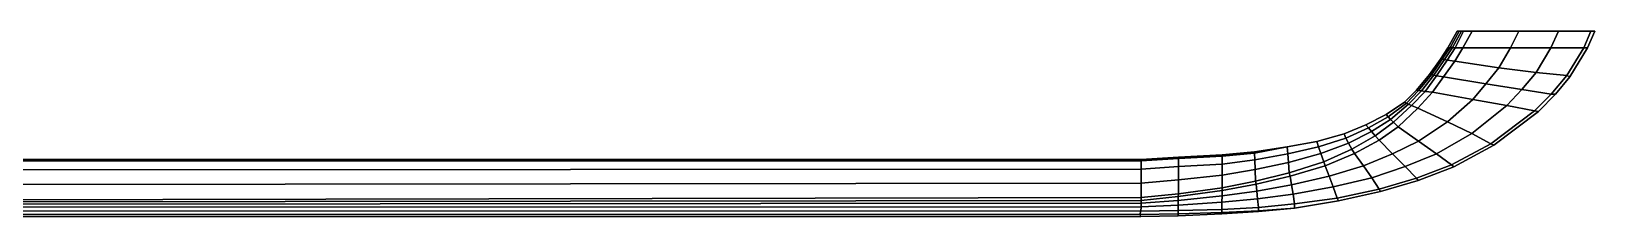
# Model space of a CAD drawing. Extents: x -238 to 238, y -28 to 0.
# Drawn here: x 5 to 238, y -27.6 to 0 of the extents above; entities that cross this region are included whole.
import ezdxf

# ---------------------------------------------------------------- set-up
doc = ezdxf.new("R2010")
doc.units = 0
doc.layers.add('METAL', color=5, linetype='CONTINUOUS')

msp = doc.modelspace()

# ---------------------------------------------------------------- meshes
at = {"layer": 'METAL'}
mesh = msp.add_polyface(dxfattribs=at)
corners = [(217.2, -2.46, 4.61), (216.03, -4.3, 4.63), (217.17, -4.45, 4.44), (218.38, -2.46, 4.42), (214.45, -6.63, 4.63), (215.5, -6.77, 4.45), (212.75, -8.98, 4.64), (213.84, -9.08, 4.46), (217.84, 0, 2.33), (217.52, -0.01, 0.83), (216.11, -2.46, 0.97), (216.47, -2.44, 2.31), (215.04, -4.15, 1.07), (215.3, -4.17, 2.47), (213.4, -6.46, 1.07), (213.67, -6.49, 2.47), (211.44, -8.78, 1.07), (211.76, -8.83, 2.47), (218.16, 0, 3.61), (216.84, -2.44, 3.57), (218.47, -0.01, 4.68), (217.2, -2.46, 4.61), (215.63, -4.22, 3.66), (216.03, -4.3, 4.63), (214.02, -6.55, 3.66), (214.45, -6.63, 4.63), (212.2, -8.9, 3.66), (212.75, -8.98, 4.64), (216.11, -2.46, 0.29), (217.52, -0.01, 0.29), (215.04, -4.15, 0.37), (213.4, -6.46, 0.37), (211.44, -8.78, 0.37), (215.04, -4.15, 0.02), (213.4, -6.46, 0.02), (213.4, -6.46, 0.13), (215.04, -4.15, 0.13), (217.52, -0.01, 0.11), (216.11, -2.46, 0.11), (211.44, -8.78, 0.13), (217.52, -0.01, 0.02), (216.11, -2.46, 0.02), (211.44, -8.78, 0.02), (217.2, -2.46, -4.58), (218.38, -2.46, -4.38), (217.17, -4.45, -4.4), (216.03, -4.3, -4.59), (215.5, -6.77, -4.42), (214.45, -6.63, -4.6), (213.84, -9.08, -4.43), (212.75, -8.98, -4.6), (217.84, 0, -2.29), (216.47, -2.44, -2.27), (216.11, -2.46, -0.93), (217.52, -0.01, -0.79), (215.3, -4.17, -2.43), (215.04, -4.15, -1.03), (213.67, -6.49, -2.43), (213.4, -6.46, -1.03), (211.76, -8.83, -2.44), (211.44, -8.78, -1.03), (218.16, 0, -3.58), (216.84, -2.44, -3.53), (215.63, -4.22, -3.62), (217.2, -2.46, -4.58), (216.03, -4.3, -4.59), (214.02, -6.55, -3.62), (214.45, -6.63, -4.6), (212.2, -8.9, -3.63), (212.75, -8.98, -4.6), (216.11, -2.46, -0.25), (217.52, -0.01, -0.25), (215.04, -4.15, -0.33), (213.4, -6.46, -0.33), (211.44, -8.78, -0.33), (215.04, -4.15, -0.1), (213.4, -6.46, -0.1), (216.11, -2.46, -0.07), (217.52, -0.01, -0.07), (209.68, -10.56, -0.33), (209.68, -10.56, -0.1), (211.44, -8.78, -0.1)]
mesh.append_faces([[corners[k] for k in face] for face in [(0, 1, 2, 3), (1, 4, 5, 2), (4, 6, 7, 5), (8, 9, 10, 11), (11, 10, 12, 13), (13, 12, 14, 15), (15, 14, 16, 17), (18, 8, 11, 19), (20, 18, 19, 21), (19, 11, 13, 22), (21, 19, 22, 23), (22, 13, 15, 24), (23, 22, 24, 25), (24, 15, 17, 26), (25, 24, 26, 27), (28, 10, 9, 29), (30, 12, 10, 28), (31, 14, 12, 30), (32, 16, 14, 31), (33, 34, 35, 36), (28, 29, 37, 38), (36, 30, 28, 38), (31, 30, 36, 35), (32, 31, 35, 39), (38, 37, 40, 41), (36, 38, 41, 33), (39, 35, 34, 42), (43, 44, 45, 46), (46, 45, 47, 48), (48, 47, 49, 50), (51, 52, 53, 54), (52, 55, 56, 53), (55, 57, 58, 56), (57, 59, 60, 58), (61, 62, 52, 51), (62, 63, 55, 52), (64, 65, 63, 62), (63, 66, 57, 55), (65, 67, 66, 63), (66, 68, 59, 57), (67, 69, 68, 66), (70, 71, 54, 53), (72, 70, 53, 56), (73, 72, 56, 58), (74, 73, 58, 60), (33, 75, 76, 34), (70, 77, 78, 71), (75, 77, 70, 72), (73, 76, 75, 72), (79, 80, 81, 74), (74, 81, 76, 73), (77, 41, 40, 78), (75, 33, 41, 77), (81, 42, 34, 76)]])
mesh = msp.add_polyface(dxfattribs=at)
corners = [(218.47, -0.01, 4.68), (217.2, -2.46, 4.61), (218.38, -2.46, 4.42), (219.77, -0.01, 4.48), (231, 0, 1.88), (231, -0.01, 0.83), (219.77, -0.01, 0.83), (219.77, 0, 2.26), (217.52, -0.01, 0.83), (217.84, 0, 2.33), (219.77, 0, 3.48), (218.16, 0, 3.61), (219.77, -0.01, 4.48), (218.47, -0.01, 4.68), (219.79, -0.01, 0.29), (231.15, -0.01, 0.29), (229.63, -11.97, 0.37), (229.04, -11.84, 1.07), (222.54, -16.76, 1.29), (222.98, -16.97, 0.56), (216.66, -19.92, 1.67), (217, -20.19, 0.9), (217.52, -0.01, 0.29), (219.79, -0.01, 0.02), (217.52, -0.01, 0.02), (217.52, -0.01, 0.11), (219.79, -0.01, 0.11), (231.15, -0.01, 0.11), (222.98, -16.97, 0.56), (217, -20.19, 0.9), (217, -20.19, 0.31), (222.98, -16.97, 0.19), (226.72, -0.01, 3.57), (225.47, -2.46, 3.53), (217.17, -4.45, 4.44), (223.72, -5.46, 3.57), (221.8, -7.82, 3.61), (215.5, -6.77, 4.45), (213.84, -9.08, 4.46), (219.87, -10.16, 3.65), (227.15, -8.69, 2.45), (224.93, -11.08, 2.52), (216.06, -13.48, 3.8), (219.7, -15.25, 2.71), (229.04, -11.84, 1.07), (222.54, -16.76, 1.29), (214.42, -18.29, 3.01), (216.66, -19.92, 1.67), (226.72, -0.01, 3.57), (226.01, 0, 2.97), (229.29, -6.17, 2.39), (231.15, -0.01, 0.02), (217, -20.19, 0.02), (222.98, -16.97, 0.02), (218.47, -0.01, -4.65), (219.77, -0.01, -4.45), (218.38, -2.46, -4.38), (217.2, -2.46, -4.58), (231, 0, -1.85), (219.77, 0, -2.23), (219.77, -0.01, -0.79), (231, -0.01, -0.79), (217.84, 0, -2.29), (217.52, -0.01, -0.79), (219.77, 0, -3.44), (218.47, -0.01, -4.65), (217.2, -2.46, -4.58), (216.84, -2.44, -3.53), (218.16, 0, -3.58), (218.16, 0, -3.58), (219.77, -0.01, -4.45), (218.47, -0.01, -4.65), (219.79, -0.01, -0.25), (231.15, -0.01, -0.25), (229.63, -11.97, -0.33), (222.98, -16.97, -0.52), (222.54, -16.76, -1.26), (229.04, -11.84, -1.03), (217, -20.19, -0.87), (216.66, -19.92, -1.64), (217.52, -0.01, -0.25), (219.79, -0.01, -0.07), (217.52, -0.01, -0.07), (231.15, -0.01, -0.07), (222.98, -16.97, -0.52), (222.98, -16.97, -0.16), (217, -20.19, -0.28), (217, -20.19, -0.87), (226.72, -0.01, -3.53), (225.47, -2.46, -3.5), (223.72, -5.46, -3.53), (217.17, -4.45, -4.4), (221.8, -7.82, -3.57), (219.87, -10.16, -3.62), (213.84, -9.08, -4.43), (215.5, -6.77, -4.42), (227.15, -8.69, -2.42), (224.93, -11.08, -2.48), (219.7, -15.25, -2.68), (216.06, -13.48, -3.76), (229.04, -11.84, -1.03), (222.54, -16.76, -1.26), (216.66, -19.92, -1.64), (214.42, -18.29, -2.97), (226.01, 0, -2.93), (226.72, -0.01, -3.53), (229.29, -6.17, -2.35)]
mesh.append_faces([[corners[k] for k in face] for face in [(0, 1, 2, 3), (4, 5, 6, 7), (7, 6, 8, 9), (7, 10, 4, 4), (10, 7, 9, 11), (12, 10, 11, 13), (14, 6, 5, 15), (16, 17, 18, 19), (19, 18, 20, 21), (22, 8, 6, 14), (23, 24, 25, 26), (14, 15, 27, 26), (28, 29, 30, 31), (22, 14, 26, 25), (32, 3, 2, 33), (33, 2, 34, 35), (36, 37, 38, 39), (35, 34, 37, 36), (40, 36, 39, 41), (41, 39, 42, 43), (44, 41, 43, 45), (45, 43, 46, 47), (12, 48, 49, 10), (50, 35, 36, 40), (26, 27, 51, 23), (31, 30, 52, 53), (54, 55, 56, 57), (58, 59, 60, 61), (59, 62, 63, 60), (59, 58, 64, 64), (65, 66, 67, 68), (64, 69, 62, 59), (70, 71, 69, 64), (72, 73, 61, 60), (74, 75, 76, 77), (75, 78, 79, 76), (80, 72, 60, 63), (23, 81, 82, 24), (72, 81, 83, 73), (84, 85, 86, 87), (80, 82, 81, 72), (88, 89, 56, 55), (89, 90, 91, 56), (92, 93, 94, 95), (90, 92, 95, 91), (96, 97, 93, 92), (97, 98, 99, 93), (100, 101, 98, 97), (101, 102, 103, 98), (70, 64, 104, 105), (106, 96, 92, 90), (81, 23, 51, 83), (85, 53, 52, 86)]])
mesh = msp.add_polyface(dxfattribs=at)
corners = [(237.43, -0.01, 0.83), (231, -0.01, 0.83), (231, 0, 1.88), (219.77, 0, 3.48), (226.01, 0, 2.97), (229.76, 0, 2.43), (238.02, -0.01, 0.29), (237.43, -0.01, 0.83), (236.39, -2.46, 0.83), (236.93, -2.46, 0.32), (233.88, -6.6, 0.89), (234.33, -6.79, 0.31), (231.54, -9.37, 0.98), (232.16, -9.37, 0.34), (231.15, -0.01, 0.29), (238.02, -0.01, 0.29), (229.04, -11.84, 1.07), (229.63, -11.97, 0.37), (234.33, -6.79, 0.02), (236.93, -2.46, 0.02), (236.93, -2.46, 0.13), (234.33, -6.79, 0.11), (232.16, -9.37, 0.02), (232.16, -9.37, 0.12), (222.98, -16.97, 0.02), (229.63, -11.97, 0.02), (229.63, -11.97, 0.13), (222.98, -16.97, 0.19), (238.02, -0.01, 0.29), (236.93, -2.46, 0.32), (238.02, -0.01, 0.11), (234.33, -6.79, 0.31), (232.16, -9.37, 0.34), (229.63, -11.97, 0.37), (222.98, -16.97, 0.56), (238.02, -0.01, 0.11), (231.15, -0.01, 0.11), (232.61, -0.01, 2.35), (232.61, -0.01, 2.35), (226.72, -0.01, 3.57), (225.47, -2.46, 3.53), (231.47, -2.46, 2.34), (237.43, -0.01, 0.83), (236.39, -2.46, 0.83), (223.72, -5.46, 3.57), (229.29, -6.17, 2.39), (233.88, -6.6, 0.89), (231.54, -9.37, 0.98), (227.15, -8.69, 2.45), (224.93, -11.08, 2.52), (229.04, -11.84, 1.07), (226.72, -0.01, 3.57), (238.02, -0.01, 0.02), (238.02, -0.01, 0.02), (231.15, -0.01, 0.02), (237.43, -0.01, -0.79), (231, 0, -1.85), (231, -0.01, -0.79), (229.76, 0, -2.4), (226.01, 0, -2.93), (219.77, 0, -3.44), (238.02, -0.01, -0.25), (236.93, -2.46, -0.28), (236.39, -2.46, -0.79), (237.43, -0.01, -0.79), (234.33, -6.79, -0.27), (233.88, -6.6, -0.86), (232.16, -9.37, -0.3), (231.54, -9.37, -0.94), (231.15, -0.01, -0.25), (238.02, -0.01, -0.25), (229.63, -11.97, -0.33), (229.04, -11.84, -1.03), (234.33, -6.79, -0.08), (236.93, -2.46, -0.09), (232.16, -9.37, -0.09), (222.98, -16.97, -0.16), (229.63, -11.97, -0.1), (238.02, -0.01, -0.25), (238.02, -0.01, -0.07), (236.93, -2.46, -0.28), (234.33, -6.79, -0.27), (232.16, -9.37, -0.3), (229.63, -11.97, -0.33), (222.98, -16.97, -0.52), (231.15, -0.01, -0.07), (238.02, -0.01, -0.07), (232.61, -0.01, -2.32), (232.61, -0.01, -2.32), (231.47, -2.46, -2.3), (225.47, -2.46, -3.5), (226.72, -0.01, -3.53), (237.43, -0.01, -0.79), (236.39, -2.46, -0.79), (229.29, -6.17, -2.35), (223.72, -5.46, -3.53), (233.88, -6.6, -0.86), (231.54, -9.37, -0.94), (229.04, -11.84, -1.03), (224.93, -11.08, -2.48), (227.15, -8.69, -2.42), (226.72, -0.01, -3.53)]
mesh.append_faces([[corners[k] for k in face] for face in [(0, 1, 2, 2), (3, 4, 5, 2), (6, 7, 8, 9), (9, 8, 10, 11), (11, 10, 12, 13), (14, 1, 0, 15), (13, 12, 16, 17), (18, 19, 20, 21), (22, 18, 21, 23), (24, 25, 26, 27), (28, 29, 20, 30), (29, 31, 21, 20), (31, 32, 23, 21), (33, 34, 27, 26), (14, 15, 35, 36), (32, 33, 26, 23), (37, 0, 2, 5), (38, 39, 40, 41), (42, 38, 41, 43), (41, 40, 44, 45), (43, 41, 45, 46), (47, 48, 49, 50), (51, 37, 5, 4), (46, 45, 48, 47), (30, 20, 19, 52), (36, 35, 53, 54), (23, 26, 25, 22), (55, 56, 57, 57), (58, 59, 60, 56), (61, 62, 63, 64), (62, 65, 66, 63), (65, 67, 68, 66), (69, 70, 55, 57), (67, 71, 72, 68), (18, 73, 74, 19), (22, 75, 73, 18), (24, 76, 77, 25), (78, 79, 74, 80), (80, 74, 73, 81), (81, 73, 75, 82), (83, 77, 76, 84), (69, 85, 86, 70), (82, 75, 77, 83), (87, 58, 56, 55), (88, 89, 90, 91), (92, 93, 89, 88), (89, 94, 95, 90), (93, 96, 94, 89), (97, 98, 99, 100), (101, 59, 58, 87), (96, 97, 100, 94), (79, 52, 19, 74), (85, 54, 53, 86), (75, 22, 25, 77)]])
mesh = msp.add_polyface(dxfattribs=at)
corners = [(212.75, -8.98, 4.64), (210.71, -11.07, 4.7), (211.64, -11.45, 4.55), (213.84, -9.08, 4.46), (208.03, -13.57, 4.77), (208.74, -14.26, 4.65), (211.76, -8.83, 2.47), (211.44, -8.78, 1.07), (209.68, -10.56, 1.07), (209.95, -10.7, 2.49), (206.92, -12.43, 1.07), (207.22, -12.76, 2.52), (212.2, -8.9, 3.66), (210.29, -10.88, 3.7), (212.75, -8.98, 4.64), (210.71, -11.07, 4.7), (207.59, -13.14, 3.75), (208.03, -13.57, 4.77), (217, -20.19, 0.9), (216.66, -19.92, 1.67), (211.46, -21.91, 1.98), (211.71, -22.24, 1.35), (209.68, -10.56, 0.37), (211.44, -8.78, 0.37), (206.92, -12.43, 0.37), (205.89, -23.52, 2.33), (206.09, -23.88, 1.57), (211.71, -22.24, 0.02), (217, -20.19, 0.02), (217, -20.19, 0.31), (211.71, -22.24, 0.46), (211.44, -8.78, 0.02), (209.68, -10.56, 0.02), (209.68, -10.56, 0.13), (211.44, -8.78, 0.13), (217, -20.19, 0.9), (211.71, -22.24, 1.35), (206.92, -12.43, 0.13), (206.09, -23.88, 1.57), (206.09, -23.88, 0.53), (219.87, -10.16, 3.65), (216.06, -13.48, 3.8), (211.78, -16.4, 4), (205.9, -16.23, 4.66), (207.9, -18.27, 4.13), (219.7, -15.25, 2.71), (214.42, -18.29, 3.01), (209.75, -20.16, 3.24), (216.66, -19.92, 1.67), (211.46, -21.91, 1.98), (204.79, -21.83, 3.5), (205.89, -23.52, 2.33), (206.92, -12.43, 0.02), (206.09, -23.88, 0.02), (212.75, -8.98, -4.6), (213.84, -9.08, -4.43), (211.64, -11.45, -4.51), (210.71, -11.07, -4.66), (208.74, -14.26, -4.61), (208.03, -13.57, -4.74), (211.76, -8.83, -2.44), (209.95, -10.7, -2.46), (209.68, -10.56, -1.03), (211.44, -8.78, -1.03), (207.22, -12.76, -2.48), (206.92, -12.43, -1.03), (212.2, -8.9, -3.63), (210.29, -10.88, -3.67), (212.75, -8.98, -4.6), (210.71, -11.07, -4.66), (207.59, -13.14, -3.72), (208.03, -13.57, -4.74), (217, -20.19, -0.87), (211.71, -22.24, -1.32), (211.46, -21.91, -1.95), (216.66, -19.92, -1.64), (209.68, -10.56, -0.33), (211.44, -8.78, -0.33), (206.92, -12.43, -0.33), (206.09, -23.88, -1.53), (205.89, -23.52, -2.29), (211.71, -22.24, -0.43), (217, -20.19, -0.28), (211.44, -8.78, -0.1), (209.68, -10.56, -0.1), (217, -20.19, -0.87), (211.71, -22.24, -1.32), (206.92, -12.43, -0.1), (206.09, -23.88, -0.5), (206.09, -23.88, -1.53), (219.87, -10.16, -3.62), (216.06, -13.48, -3.76), (211.78, -16.4, -3.97), (207.9, -18.27, -4.09), (205.9, -16.23, -4.62), (219.7, -15.25, -2.68), (214.42, -18.29, -2.97), (209.75, -20.16, -3.2), (216.66, -19.92, -1.64), (211.46, -21.91, -1.95), (205.89, -23.52, -2.29), (204.79, -21.83, -3.46)]
mesh.append_faces([[corners[k] for k in face] for face in [(0, 1, 2, 3), (1, 4, 5, 2), (6, 7, 8, 9), (9, 8, 10, 11), (12, 6, 9, 13), (14, 12, 13, 15), (13, 9, 11, 16), (15, 13, 16, 17), (18, 19, 20, 21), (22, 8, 7, 23), (24, 10, 8, 22), (21, 20, 25, 26), (27, 28, 29, 30), (31, 32, 33, 34), (35, 36, 30, 29), (22, 23, 34, 33), (24, 22, 33, 37), (36, 38, 39, 30), (40, 3, 2, 41), (41, 2, 5, 42), (42, 5, 43, 44), (45, 41, 42, 46), (46, 42, 44, 47), (48, 46, 47, 49), (49, 47, 50, 51), (37, 33, 32, 52), (30, 39, 53, 27), (54, 55, 56, 57), (57, 56, 58, 59), (60, 61, 62, 63), (61, 64, 65, 62), (66, 67, 61, 60), (68, 69, 67, 66), (67, 70, 64, 61), (69, 71, 70, 67), (72, 73, 74, 75), (76, 77, 63, 62), (78, 76, 62, 65), (73, 79, 80, 74), (27, 81, 82, 28), (31, 83, 84, 32), (85, 82, 81, 86), (78, 87, 84, 76), (86, 81, 88, 89), (90, 91, 56, 55), (91, 92, 58, 56), (92, 93, 94, 58), (95, 96, 92, 91), (96, 97, 93, 92), (98, 99, 97, 96), (99, 100, 101, 97), (87, 52, 32, 84), (81, 27, 53, 88)]])
mesh = msp.add_polyface(dxfattribs=at)
corners = [(208.03, -13.57, 4.77), (205.28, -15.57, 4.75), (205.9, -16.23, 4.66), (208.74, -14.26, 4.65), (201.83, -17.58, 4.75), (197.63, -19.44, 4.79), (197.86, -20.07, 4.79), (202.23, -18.2, 4.71), (207.22, -12.76, 2.52), (206.92, -12.43, 1.07), (203.93, -13.97, 1.07), (204.31, -14.39, 2.51), (200.93, -15.93, 2.51), (200.67, -15.3, 1.07), (196.59, -16.45, 1.06), (196.86, -17.24, 2.6), (207.59, -13.14, 3.75), (204.76, -14.92, 3.74), (208.03, -13.57, 4.77), (205.28, -15.57, 4.75), (201.32, -16.69, 3.74), (197.2, -18.24, 3.85), (201.83, -17.58, 4.75), (197.63, -19.44, 4.79), (206.09, -23.88, 1.57), (205.89, -23.52, 2.33), (199.65, -24.86, 2.81), (199.81, -25.3, 2.01), (200.67, -15.3, 0.37), (200.67, -15.3, 1.07), (203.93, -13.97, 0.46), (206.92, -12.43, 0.37), (199.81, -25.3, 0.02), (206.09, -23.88, 0.02), (206.09, -23.88, 0.53), (199.81, -25.3, 0.68), (203.93, -13.97, 0.02), (200.67, -15.3, 0.02), (200.67, -15.3, 0.13), (203.93, -13.97, 0.17), (206.09, -23.88, 1.57), (199.81, -25.3, 2.01), (206.92, -12.43, 0.13), (203.57, -20.06, 4.29), (198.46, -21.61, 4.45), (207.9, -18.27, 4.13), (204.79, -21.83, 3.5), (199.05, -23.2, 3.79), (205.89, -23.52, 2.33), (199.65, -24.86, 2.81), (209.75, -20.16, 3.24), (206.92, -12.43, 0.02), (208.03, -13.57, -4.74), (208.74, -14.26, -4.61), (205.9, -16.23, -4.62), (205.28, -15.57, -4.71), (201.83, -17.58, -4.71), (202.23, -18.2, -4.67), (197.86, -20.07, -4.76), (197.63, -19.44, -4.76), (207.22, -12.76, -2.48), (204.31, -14.39, -2.47), (203.93, -13.97, -1.03), (206.92, -12.43, -1.03), (200.93, -15.93, -2.47), (196.86, -17.24, -2.57), (196.59, -16.45, -1.02), (200.67, -15.3, -1.03), (207.59, -13.14, -3.72), (204.76, -14.92, -3.7), (208.03, -13.57, -4.74), (205.28, -15.57, -4.71), (201.32, -16.69, -3.7), (197.2, -18.24, -3.81), (201.83, -17.58, -4.71), (197.63, -19.44, -4.76), (206.09, -23.88, -1.53), (199.81, -25.3, -1.97), (199.65, -24.86, -2.78), (205.89, -23.52, -2.29), (200.67, -15.3, -0.33), (203.93, -13.97, -0.43), (200.67, -15.3, -1.03), (206.92, -12.43, -0.33), (199.81, -25.3, -0.64), (206.09, -23.88, -0.5), (203.93, -13.97, -0.13), (200.67, -15.3, -0.1), (206.09, -23.88, -1.53), (199.81, -25.3, -1.97), (206.92, -12.43, -0.1), (196.59, -16.45, -0.3), (196.59, -16.45, -0.04), (203.57, -20.06, -4.25), (198.46, -21.61, -4.42), (207.9, -18.27, -4.09), (204.79, -21.83, -3.46), (199.05, -23.2, -3.76), (205.89, -23.52, -2.29), (199.65, -24.86, -2.78), (209.75, -20.16, -3.2), (196.59, -16.45, 0.02)]
mesh.append_faces([[corners[k] for k in face] for face in [(0, 1, 2, 3), (4, 5, 6, 7), (1, 4, 7, 2), (8, 9, 10, 11), (12, 13, 14, 15), (11, 10, 13, 12), (16, 8, 11, 17), (18, 16, 17, 19), (20, 12, 15, 21), (22, 20, 21, 23), (17, 11, 12, 20), (19, 17, 20, 22), (24, 25, 26, 27), (28, 29, 10, 30), (30, 10, 9, 31), (32, 33, 34, 35), (36, 37, 38, 39), (40, 41, 35, 34), (28, 30, 39, 38), (30, 31, 42, 39), (43, 7, 6, 44), (45, 2, 7, 43), (46, 43, 44, 47), (48, 46, 47, 49), (50, 45, 43, 46), (39, 42, 51, 36), (52, 53, 54, 55), (56, 57, 58, 59), (55, 54, 57, 56), (60, 61, 62, 63), (64, 65, 66, 67), (61, 64, 67, 62), (68, 69, 61, 60), (70, 71, 69, 68), (72, 73, 65, 64), (74, 75, 73, 72), (69, 72, 64, 61), (71, 74, 72, 69), (76, 77, 78, 79), (80, 81, 62, 82), (81, 83, 63, 62), (32, 84, 85, 33), (36, 86, 87, 37), (88, 85, 84, 89), (80, 87, 86, 81), (81, 86, 90, 83), (91, 92, 87, 80), (93, 94, 58, 57), (95, 93, 57, 54), (96, 97, 94, 93), (98, 99, 97, 96), (100, 96, 93, 95), (86, 36, 51, 90), (92, 101, 37, 87)]])
mesh = msp.add_polyface(dxfattribs=at)
corners = [(187.55, -22.78, 4.97), (192.62, -21.61, 4.91), (192.49, -21.08, 4.85), (187.48, -22.35, 4.95), (197.63, -19.44, 4.79), (197.86, -20.07, 4.79), (192.28, -18.27, 2.67), (192.17, -17.24, 1.07), (187.32, -18.17, 1.13), (187.38, -19.17, 2.7), (196.86, -17.24, 2.6), (196.59, -16.45, 1.06), (192.38, -19.55, 4.22), (187.43, -20.63, 4.46), (192.38, -19.55, 4.22), (187.43, -20.63, 4.46), (197.2, -18.24, 3.85), (197.63, -19.44, 4.79), (193.3, -26.35, 2.43), (193.3, -25.73, 3.3), (187.89, -26.28, 3.59), (187.89, -26.76, 2.79), (192.17, -17.24, 0.37), (192.17, -17.24, 1.07), (196.59, -16.45, 1.06), (196.59, -16.45, 0.34), (200.67, -15.3, 1.07), (200.67, -15.3, 0.37), (199.81, -25.3, 2.01), (199.65, -24.86, 2.81), (196.59, -16.45, 0.02), (192.17, -17.24, 0.02), (192.17, -17.24, 0.13), (196.59, -16.45, 0.08), (193.3, -26.35, 2.43), (187.89, -26.76, 2.79), (187.89, -26.86, 0.94), (193.3, -26.35, 0.82), (200.67, -15.3, 0.13), (199.81, -25.3, 2.01), (199.81, -25.3, 0.68), (192.84, -22.91, 4.62), (187.66, -23.83, 4.7), (198.46, -21.61, 4.45), (193.06, -24.28, 4.08), (187.77, -25, 4.23), (193.3, -25.73, 3.3), (187.89, -26.28, 3.59), (199.05, -23.2, 3.79), (199.65, -24.86, 2.81), (187.89, -26.86, 0.02), (193.3, -26.35, 0.02), (200.67, -15.3, 0.02), (199.81, -25.3, 0.02), (187.55, -22.78, -4.94), (187.48, -22.35, -4.92), (192.49, -21.08, -4.82), (192.62, -21.61, -4.87), (197.63, -19.44, -4.76), (197.86, -20.07, -4.76), (192.28, -18.27, -2.63), (187.38, -19.17, -2.67), (187.32, -18.17, -1.09), (192.17, -17.24, -1.03), (196.86, -17.24, -2.57), (196.59, -16.45, -1.02), (192.38, -19.55, -4.19), (187.43, -20.63, -4.42), (187.43, -20.63, -4.42), (192.38, -19.55, -4.19), (197.2, -18.24, -3.81), (197.63, -19.44, -4.76), (193.3, -26.35, -2.39), (187.89, -26.76, -2.75), (187.89, -26.28, -3.55), (193.3, -25.73, -3.26), (192.17, -17.24, -0.33), (196.59, -16.45, -0.3), (196.59, -16.45, -1.02), (192.17, -17.24, -1.03), (200.67, -15.3, -0.33), (200.67, -15.3, -1.03), (187.32, -17.96, -0.6), (199.81, -25.3, -1.97), (199.65, -24.86, -2.78), (196.59, -16.45, -0.04), (192.17, -17.24, -0.1), (187.32, -17.96, -0.22), (187.32, -17.96, 0.02), (193.3, -26.35, -2.39), (193.3, -26.35, -0.78), (187.89, -26.86, -0.9), (187.89, -26.76, -2.75), (199.81, -25.3, -1.97), (199.81, -25.3, -0.64), (192.84, -22.91, -4.58), (187.66, -23.83, -4.66), (198.46, -21.61, -4.42), (193.06, -24.28, -4.04), (187.77, -25, -4.2), (193.3, -25.73, -3.26), (187.89, -26.28, -3.55), (199.05, -23.2, -3.76), (199.65, -24.86, -2.78)]
mesh.append_faces([[corners[k] for k in face] for face in [(0, 1, 2, 3), (4, 2, 1, 5), (6, 7, 8, 9), (10, 11, 7, 6), (12, 6, 9, 13), (2, 14, 15, 3), (16, 10, 6, 12), (17, 16, 14, 2), (18, 19, 20, 21), (22, 23, 24, 25), (25, 24, 26, 27), (28, 29, 19, 18), (30, 31, 32, 33), (34, 35, 36, 37), (22, 25, 33, 32), (25, 27, 38, 33), (39, 34, 37, 40), (41, 1, 0, 42), (43, 5, 1, 41), (44, 41, 42, 45), (46, 44, 45, 47), (48, 43, 41, 44), (49, 48, 44, 46), (37, 36, 50, 51), (33, 38, 52, 30), (40, 37, 51, 53), (54, 55, 56, 57), (58, 59, 57, 56), (60, 61, 62, 63), (64, 60, 63, 65), (66, 67, 61, 60), (56, 55, 68, 69), (70, 66, 60, 64), (71, 56, 69, 70), (72, 73, 74, 75), (76, 77, 78, 79), (77, 80, 81, 78), (82, 76, 79, 62), (83, 72, 75, 84), (30, 85, 86, 31), (31, 86, 87, 88), (89, 90, 91, 92), (76, 86, 85, 77), (87, 86, 76, 82), (93, 94, 90, 89), (95, 96, 54, 57), (97, 95, 57, 59), (98, 99, 96, 95), (100, 101, 99, 98), (102, 98, 95, 97), (103, 100, 98, 102), (90, 51, 50, 91), (94, 53, 51, 90)]])
mesh = msp.add_polyface(dxfattribs=at)
corners = [(182.49, -23.74, 5.04), (182.5, -23.35, 4.93), (175.97, -24.23, 4.97), (175.96, -24.64, 5.02), (187.55, -22.78, 4.97), (187.48, -22.35, 4.95), (182.5, -19.82, 2.69), (182.5, -18.64, 1.13), (175.97, -18.99, 1.1), (175.97, -20.15, 2.98), (187.38, -19.17, 2.7), (187.32, -18.17, 1.13), (182.5, -21.46, 4.51), (175.97, -22.13, 4.53), (182.5, -21.46, 4.51), (175.97, -22.13, 4.53), (187.43, -20.63, 4.46), (187.43, -20.63, 4.46), (182.46, -27.04, 2.95), (182.46, -26.56, 3.83), (175.93, -26.74, 4.03), (175.93, -27.21, 3.18), (182.5, -18.43, 0.64), (187.32, -17.96, 0.64), (192.17, -17.24, 1.07), (192.17, -17.24, 0.37), (175.97, -18.78, 0.63), (187.89, -26.76, 2.79), (187.89, -26.28, 3.59), (192.17, -17.24, 0.02), (187.32, -17.96, 0.02), (187.32, -17.96, 0.25), (192.17, -17.24, 0.13), (182.5, -18.43, 0.02), (175.97, -18.78, 0.02), (175.97, -18.78, 0.25), (182.5, -18.43, 0.25), (182.46, -27.23, 0.02), (187.89, -26.86, 0.02), (187.89, -26.86, 0.94), (182.46, -27.23, 1), (182.46, -27.04, 2.95), (175.93, -27.21, 3.18), (175.93, -27.5, 1.1), (182.5, -18.43, 0.64), (175.97, -18.78, 0.63), (187.89, -26.76, 2.79), (187.66, -23.83, 4.7), (182.49, -23.74, 5.04), (182.48, -24.53, 4.77), (175.96, -24.64, 5.02), (175.95, -25.23, 4.8), (187.77, -25, 4.23), (182.47, -25.47, 4.37), (187.89, -26.28, 3.59), (182.46, -26.56, 3.83), (175.94, -25.94, 4.48), (175.93, -26.74, 4.03), (182.49, -23.74, -5), (175.96, -24.64, -4.98), (175.97, -24.23, -4.93), (182.5, -23.35, -4.89), (187.55, -22.78, -4.94), (187.48, -22.35, -4.92), (182.5, -19.82, -2.66), (175.97, -20.15, -2.95), (175.97, -18.99, -1.06), (182.5, -18.64, -1.09), (187.38, -19.17, -2.67), (187.32, -18.17, -1.09), (182.5, -21.46, -4.47), (175.97, -22.13, -4.49), (175.97, -22.13, -4.49), (182.5, -21.46, -4.47), (187.43, -20.63, -4.42), (187.43, -20.63, -4.42), (182.46, -27.04, -2.92), (175.93, -27.21, -3.14), (175.93, -26.74, -3.99), (182.46, -26.56, -3.8), (182.5, -18.43, -0.6), (187.32, -17.96, -0.6), (175.97, -18.78, -0.59), (187.89, -26.76, -2.75), (187.89, -26.28, -3.55), (175.93, -27.5, 0.02), (175.93, -27.5, -1.06), (182.46, -27.23, -0.96), (182.5, -18.43, -0.22), (175.97, -18.78, -0.21), (187.89, -26.86, -0.9), (182.46, -27.04, -2.92), (175.93, -27.21, -3.14), (182.5, -18.43, -0.6), (187.32, -17.96, -0.22), (175.97, -18.78, -0.59), (187.89, -26.76, -2.75), (187.66, -23.83, -4.66), (182.48, -24.53, -4.73), (182.49, -23.74, -5), (175.95, -25.23, -4.77), (175.96, -24.64, -4.98), (187.77, -25, -4.2), (182.47, -25.47, -4.33), (187.89, -26.28, -3.55), (182.46, -26.56, -3.8), (175.94, -25.94, -4.44), (175.93, -26.74, -3.99)]
mesh.append_faces([[corners[k] for k in face] for face in [(0, 1, 2, 3), (4, 5, 1, 0), (6, 7, 8, 9), (10, 11, 7, 6), (12, 6, 9, 13), (1, 14, 15, 2), (16, 10, 6, 12), (5, 17, 14, 1), (18, 19, 20, 21), (22, 7, 11, 23), (23, 11, 24, 25), (26, 8, 7, 22), (27, 28, 19, 18), (29, 30, 31, 32), (33, 34, 35, 36), (37, 38, 39, 40), (41, 42, 43, 40), (44, 23, 31, 36), (31, 23, 25, 32), (45, 44, 36, 35), (46, 41, 40, 39), (47, 4, 48, 49), (49, 48, 50, 51), (52, 47, 49, 53), (54, 52, 53, 55), (53, 49, 51, 56), (55, 53, 56, 57), (36, 31, 30, 33), (58, 59, 60, 61), (62, 58, 61, 63), (64, 65, 66, 67), (68, 64, 67, 69), (70, 71, 65, 64), (61, 60, 72, 73), (74, 70, 64, 68), (63, 61, 73, 75), (76, 77, 78, 79), (80, 81, 69, 67), (82, 80, 67, 66), (83, 76, 79, 84), (85, 86, 87, 37), (33, 88, 89, 34), (37, 87, 90, 38), (91, 87, 86, 92), (93, 88, 94, 81), (95, 89, 88, 93), (96, 90, 87, 91), (97, 98, 99, 62), (98, 100, 101, 99), (102, 103, 98, 97), (104, 105, 103, 102), (103, 106, 100, 98), (105, 107, 106, 103), (88, 33, 30, 94)]])
mesh = msp.add_polyface(dxfattribs=at)
corners = [(170.44, -24.78, 5.01), (0.26, -25.11, 4.99), (0.26, -25.42, 5.01), (170.43, -25.22, 5), (175.96, -24.64, 5.02), (175.97, -24.23, 4.97), (170.44, -20.56, 3.01), (170.44, -19.33, 1.1), (0.26, -19.37, 1.09), (0.26, -20.67, 3.01), (175.97, -20.15, 2.98), (175.97, -18.99, 1.1), (170.44, -22.62, 4.57), (170.44, -20.56, 3.01), (0.26, -20.67, 3.01), (0.26, -22.83, 4.55), (170.44, -22.62, 4.57), (0.26, -22.83, 4.55), (175.97, -22.13, 4.53), (175.97, -22.13, 4.53), (170.23, -27.31, 3.35), (170.4, -26.82, 4.21), (0.26, -26.76, 4.37), (0.26, -27.32, 3.44), (0.26, -19.13, 0.67), (170.44, -19.13, 0.63), (175.93, -27.21, 3.18), (175.93, -26.74, 4.03), (175.97, -18.78, 0.63), (175.93, -27.5, 0.02), (182.46, -27.23, 0.02), (182.46, -27.23, 1), (175.93, -27.5, 1.1), (0.26, -27.65, 0.02), (170.4, -27.61, 0.02), (170.4, -27.61, 1.14), (0.26, -27.65, 1.16), (170.44, -19.13, 0.02), (0.26, -19.13, 0.02), (0.26, -19.13, 0.26), (170.44, -19.13, 0.25), (170.23, -27.31, 3.35), (0.26, -27.32, 3.44), (0.26, -19.13, 0.67), (170.44, -19.13, 0.63), (175.93, -27.21, 3.18), (175.97, -18.78, 0.63), (175.97, -18.78, 0.25), (175.95, -25.23, 4.8), (175.96, -24.64, 5.02), (170.43, -25.22, 5), (170.42, -25.63, 4.84), (0.26, -25.42, 5.01), (0.26, -25.78, 4.9), (175.94, -25.94, 4.48), (170.41, -26.17, 4.58), (175.93, -26.74, 4.03), (170.4, -26.82, 4.21), (0.26, -26.23, 4.69), (0.26, -26.76, 4.37), (175.97, -18.78, 0.02), (170.44, -24.78, -4.97), (170.43, -25.22, -4.96), (0.26, -25.42, -4.98), (0.26, -25.11, -4.95), (175.97, -24.23, -4.93), (175.96, -24.64, -4.98), (170.44, -20.56, -2.98), (0.26, -20.67, -2.97), (0.26, -19.37, -1.05), (170.44, -19.33, -1.06), (175.97, -20.15, -2.95), (175.97, -18.99, -1.06), (170.44, -22.62, -4.53), (0.26, -22.83, -4.52), (0.26, -20.67, -2.97), (170.44, -20.56, -2.98), (0.26, -22.83, -4.52), (170.44, -22.62, -4.53), (175.97, -22.13, -4.49), (175.97, -22.13, -4.49), (170.23, -27.31, -3.32), (0.26, -27.32, -3.41), (0.26, -26.76, -4.34), (170.4, -26.82, -4.17), (0.26, -19.13, -0.63), (170.44, -19.13, -0.59), (175.93, -27.21, -3.14), (175.93, -26.74, -3.99), (175.97, -18.78, -0.59), (0.26, -27.65, -1.12), (170.4, -27.61, -1.11), (170.44, -19.13, -0.21), (0.26, -19.13, -0.23), (175.93, -27.5, -1.06), (170.23, -27.31, -3.32), (0.26, -27.32, -3.41), (0.26, -19.13, -0.63), (170.44, -19.13, -0.59), (175.93, -27.21, -3.14), (175.97, -18.78, -0.21), (175.97, -18.78, -0.59), (175.95, -25.23, -4.77), (170.42, -25.63, -4.81), (170.43, -25.22, -4.96), (175.96, -24.64, -4.98), (0.26, -25.78, -4.87), (0.26, -25.42, -4.98), (175.94, -25.94, -4.44), (170.41, -26.17, -4.54), (175.93, -26.74, -3.99), (170.4, -26.82, -4.17), (0.26, -26.23, -4.66), (0.26, -26.76, -4.34)]
mesh.append_faces([[corners[k] for k in face] for face in [(0, 1, 2, 3), (0, 3, 4, 5), (6, 7, 8, 9), (10, 11, 7, 6), (12, 13, 14, 15), (0, 16, 17, 1), (18, 10, 13, 12), (5, 19, 16, 0), (20, 21, 22, 23), (24, 8, 7, 25), (26, 27, 21, 20), (25, 7, 11, 28), (29, 30, 31, 32), (33, 34, 35, 36), (37, 38, 39, 40), (34, 29, 32, 35), (41, 42, 36, 35), (43, 44, 40, 39), (45, 41, 35, 32), (44, 46, 47, 40), (48, 49, 50, 51), (51, 50, 52, 53), (54, 48, 51, 55), (56, 54, 55, 57), (55, 51, 53, 58), (57, 55, 58, 59), (40, 47, 60, 37), (61, 62, 63, 64), (61, 65, 66, 62), (67, 68, 69, 70), (71, 67, 70, 72), (73, 74, 75, 76), (61, 64, 77, 78), (79, 73, 76, 71), (65, 61, 78, 80), (81, 82, 83, 84), (85, 86, 70, 69), (87, 81, 84, 88), (86, 89, 72, 70), (33, 90, 91, 34), (37, 92, 93, 38), (34, 91, 94, 29), (95, 91, 90, 96), (97, 93, 92, 98), (99, 94, 91, 95), (98, 92, 100, 101), (102, 103, 104, 105), (103, 106, 107, 104), (108, 109, 103, 102), (110, 111, 109, 108), (109, 112, 106, 103), (111, 113, 112, 109), (92, 37, 60, 100)]])

doc.saveas('drawing.dxf')
